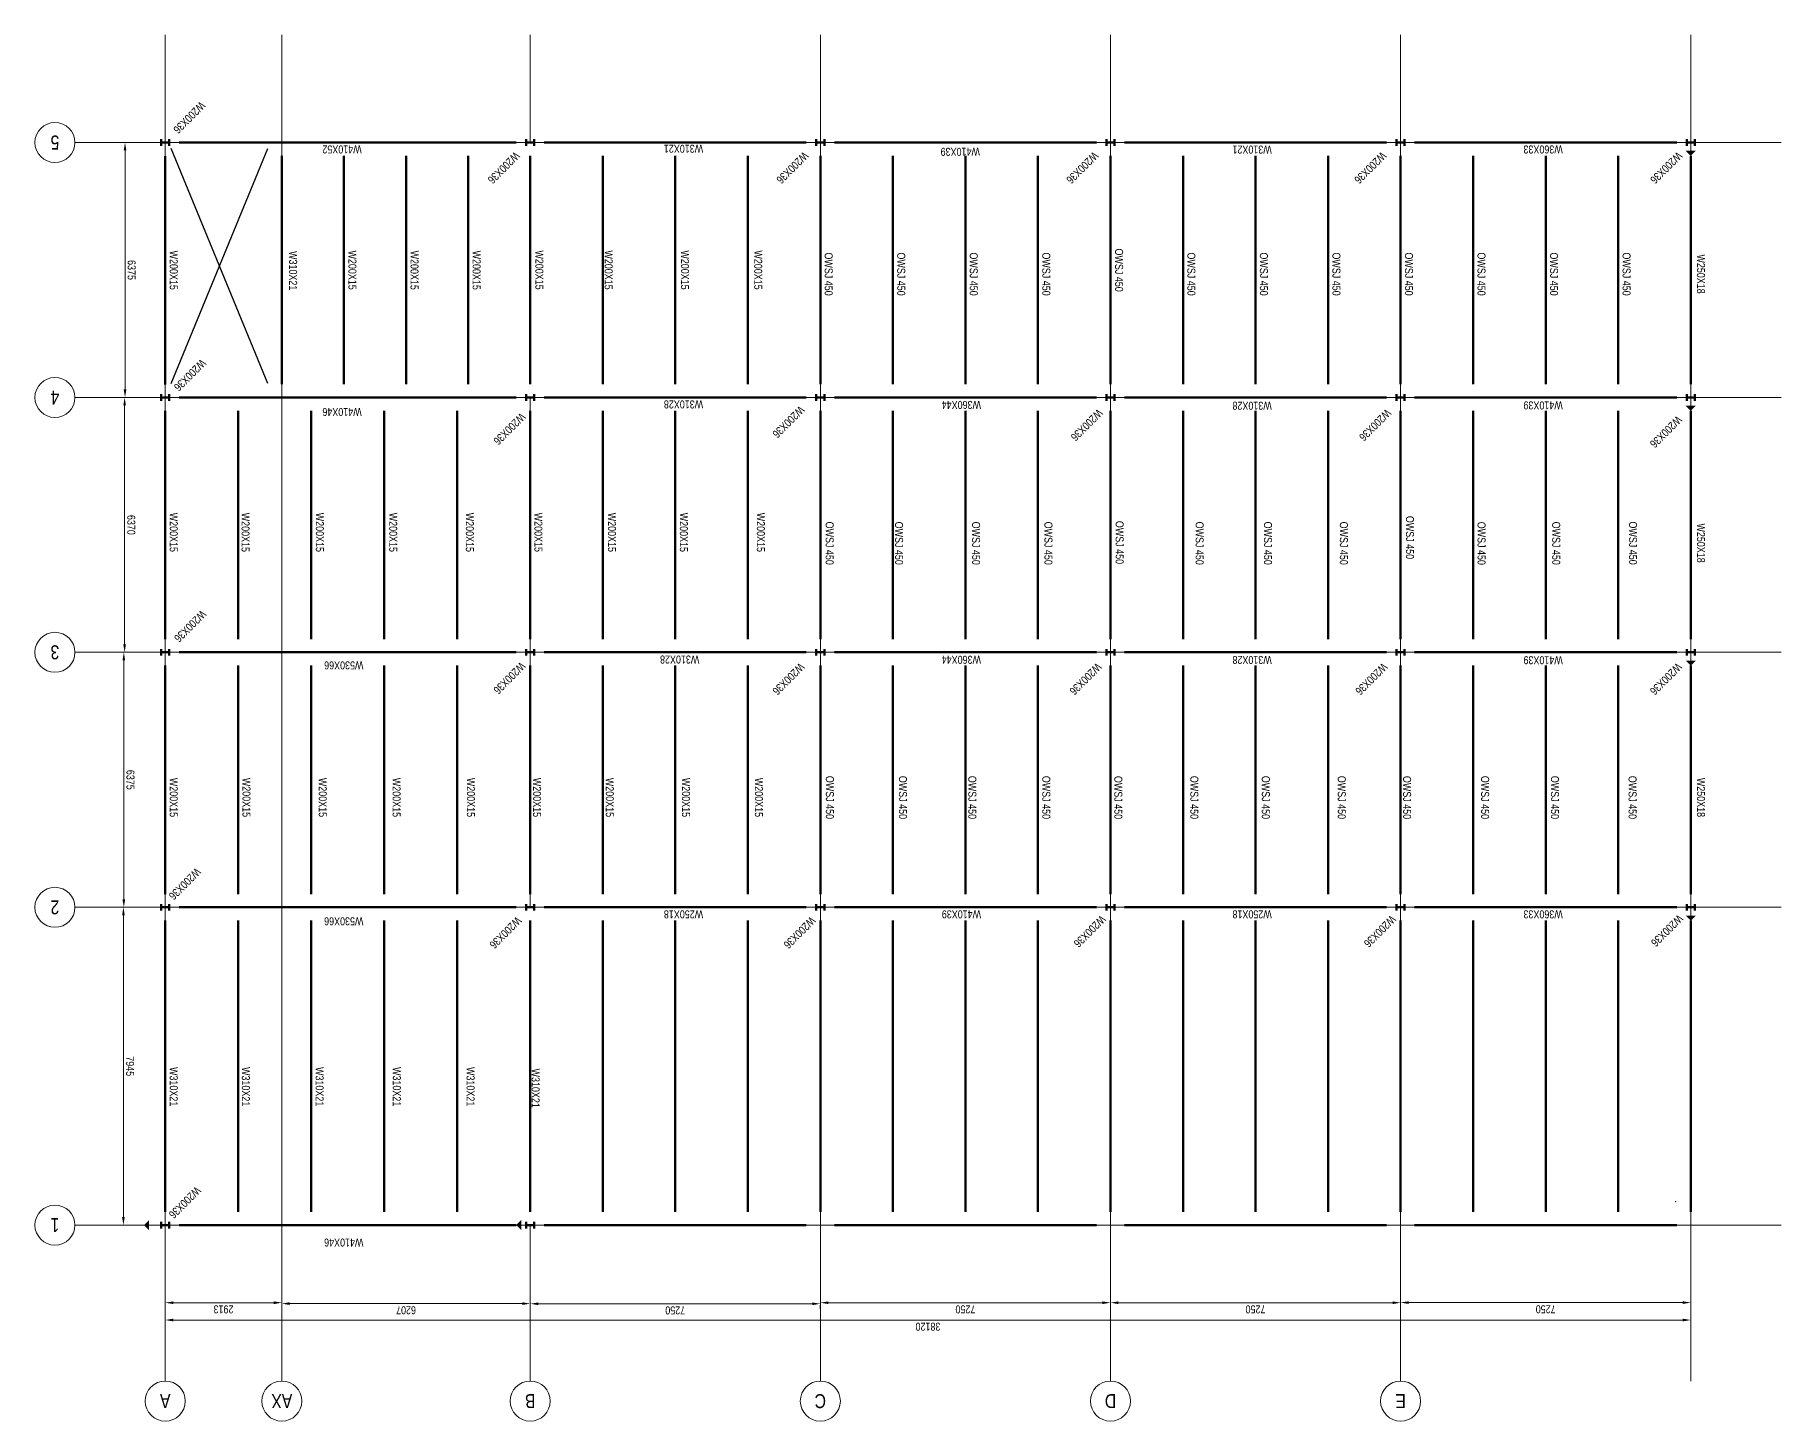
# Model space of a CAD drawing. Header units: millimetres. Extents: x -31954 to 493870, y 99509 to 604061.
# Drawn here: x 27869 to 71503, y 192962 to 227616 of the extents above; entities that cross this region are included whole.
import ezdxf
from ezdxf.enums import TextEntityAlignment as Align

# ---------------------------------------------------------------- set-up
doc = ezdxf.new("R2010")
doc.units = ezdxf.units.MM
doc.header["$LTSCALE"] = 10
doc.header["$PDMODE"] = 3
doc.header["$PDSIZE"] = 25
doc.linetypes.add('Center', pattern=[2, 1.25, -0.25, 0.25, -0.25])
for name, color, linetype, lineweight in [('A-ANNOTATIONS', 1, 'Continuous', 9), ('A-DETL-MLIN', 3, 'Continuous', 25), ('S-ANNOTATIONS', 1, 'Continuous', 9), ('S-BEAM-STEEL-PLAN', 4, 'Continuous', 50), ('S-COLUMN-STEEL-PLAN', 4, 'Continuous', 50), ('S-GRID', 6, 'Center', 9)]:
    doc.layers.add(name, color=color, linetype=linetype, lineweight=lineweight)
doc.styles.add('001 Title Text', font='arial.ttf', dxfattribs={"width": 0.8, "height": 3.5})
doc.styles.add('AnnoText', font='arial.ttf', dxfattribs={"width": 0.8, "height": 2})
doc.dimstyles.new('DIM ANNO-LR', dxfattribs={"dimscale": 100, "dimtxt": 2, "dimasz": 2, "dimexe": 1.25, "dimexo": 0.625, "dimtad": 1, "dimdec": 0, "dimzin": 9, "dimdsep": 46, "dimtxsty": 'AnnoText', "dimcen": 2.5, "dimclrd": 256, "dimclre": 256, "dimclrt": 256, "dimadec": 0, "dimazin": 0, "dimtfac": 1, "dimtdec": 0, "dimtix": 1, "dimtmove": 2, "dimatfit": 3, "dimfxl": 1, "dimlwd": -1, "dimlwe": -1, "dimarcsym": 0})

# ---------------------------------------------------------------- blocks, each defined once
blk = doc.blocks.new('*U348')
at = {"layer": 'S-GRID', "linetype": 'Continuous'}
blk.add_circle((0, 5), 5, dxfattribs=at)
at = {"layer": 'S-GRID', "style": '001 Title Text', "width": 0.8}
blk.add_attdef('GRID', text='', height=3.5, dxfattribs=at).set_placement((0, 5), align=Align.MIDDLE_CENTER)
blk = doc.blocks.new('*D514')
at = {"layer": 'A-ANNOTATIONS', "transparency": 16777216}
for p, q in [((126063, 413393), (126063, 415828)), ((126263, 415703), (163983, 415703)), ((164183, 413393), (164183, 415828))]:
    blk.add_line(p, q, dxfattribs=at)
for points in [[(126263, 415737), (126263, 415670), (126063, 415703)], [(163983, 415737), (163983, 415670), (164183, 415703)]]:
    blk.add_solid(points, dxfattribs=at)
at = {"layer": 'Defpoints', "color": 0, "transparency": 16777216}
for p in [(164183, 415703), (126063, 413330), (164183, 413330)]:
    blk.add_point(p, dxfattribs=at)
at = {"layer": 'A-ANNOTATIONS', "transparency": 16777216, "insert": (145123, 415868), "char_height": 200, "attachment_point": 5, "style": 'AnnoText'}
blk.add_mtext('38120', dxfattribs=at)
blk = doc.blocks.new('*D515')
at = {"layer": 'A-ANNOTATIONS', "transparency": 16777216}
for p, q in [((164775, 413330), (165353, 413330)), ((165228, 413130), (165228, 405585)), ((164775, 405385), (165353, 405385))]:
    blk.add_line(p, q, dxfattribs=at)
for points in [[(165194, 413130), (165261, 413130), (165228, 413330)], [(165194, 405585), (165261, 405585), (165228, 405385)]]:
    blk.add_solid(points, dxfattribs=at)
at = {"layer": 'Defpoints', "color": 0, "transparency": 16777216}
for p in [(164712, 413330), (164712, 405385), (165228, 405385)]:
    blk.add_point(p, dxfattribs=at)
at = {"layer": 'A-ANNOTATIONS', "transparency": 16777216, "insert": (165063, 409358), "char_height": 200, "attachment_point": 5, "rotation": 90, "style": 'AnnoText'}
blk.add_mtext('7945', dxfattribs=at)
blk = doc.blocks.new('*D516')
at = {"layer": 'A-ANNOTATIONS', "transparency": 16777216}
for p, q in [((164775, 405385), (165342, 405385)), ((165217, 405185), (165217, 399210)), ((164775, 399010), (165342, 399010))]:
    blk.add_line(p, q, dxfattribs=at)
for points in [[(165184, 405185), (165251, 405185), (165217, 405385)], [(165184, 399210), (165251, 399210), (165217, 399010)]]:
    blk.add_solid(points, dxfattribs=at)
at = {"layer": 'Defpoints', "color": 0, "transparency": 16777216}
for p in [(164712, 405385), (164712, 399010), (165217, 399010)]:
    blk.add_point(p, dxfattribs=at)
at = {"layer": 'A-ANNOTATIONS', "transparency": 16777216, "insert": (165053, 402198), "char_height": 200, "attachment_point": 5, "rotation": 90, "style": 'AnnoText'}
blk.add_mtext('6375', dxfattribs=at)
blk = doc.blocks.new('*D517')
at = {"layer": 'A-ANNOTATIONS', "transparency": 16777216}
for p, q in [((164775, 399010), (165323, 399010)), ((165198, 398810), (165198, 392840)), ((164775, 392640), (165323, 392640))]:
    blk.add_line(p, q, dxfattribs=at)
for points in [[(165164, 398810), (165231, 398810), (165198, 399010)], [(165164, 392840), (165231, 392840), (165198, 392640)]]:
    blk.add_solid(points, dxfattribs=at)
at = {"layer": 'Defpoints', "color": 0, "transparency": 16777216}
for p in [(164712, 399010), (164712, 392640), (165198, 392640)]:
    blk.add_point(p, dxfattribs=at)
at = {"layer": 'A-ANNOTATIONS', "transparency": 16777216, "insert": (165033, 395825), "char_height": 200, "attachment_point": 5, "rotation": 90, "style": 'AnnoText'}
blk.add_mtext('6370', dxfattribs=at)
blk = doc.blocks.new('*D518')
at = {"layer": 'A-ANNOTATIONS', "transparency": 16777216}
for p, q in [((164775, 392640), (165313, 392640)), ((165188, 392440), (165188, 386465)), ((164775, 386265), (165313, 386265))]:
    blk.add_line(p, q, dxfattribs=at)
for points in [[(165155, 392440), (165221, 392440), (165188, 392640)], [(165155, 386465), (165221, 386465), (165188, 386265)]]:
    blk.add_solid(points, dxfattribs=at)
at = {"layer": 'Defpoints', "color": 0, "transparency": 16777216}
for p in [(164712, 392640), (164712, 386265), (165188, 386265)]:
    blk.add_point(p, dxfattribs=at)
at = {"layer": 'A-ANNOTATIONS', "transparency": 16777216, "insert": (165023, 389453), "char_height": 200, "attachment_point": 5, "rotation": 90, "style": 'AnnoText'}
blk.add_mtext('6375', dxfattribs=at)
blk = doc.blocks.new('*D519')
at = {"layer": 'A-ANNOTATIONS', "transparency": 16777216}
for p, q in [((147813, 415346), (147813, 415422)), ((155063, 415346), (155063, 415422)), ((148013, 415297), (154863, 415297))]:
    blk.add_line(p, q, dxfattribs=at)
for points in [[(148013, 415330), (148013, 415264), (147813, 415297)], [(154863, 415330), (154863, 415264), (155063, 415297)]]:
    blk.add_solid(points, dxfattribs=at)
at = {"layer": 'Defpoints', "color": 0, "transparency": 16777216}
for p in [(147813, 415284), (155063, 415297), (155063, 415284)]:
    blk.add_point(p, dxfattribs=at)
at = {"layer": 'A-ANNOTATIONS', "transparency": 16777216, "insert": (151438, 415461), "char_height": 200, "attachment_point": 5, "style": 'AnnoText'}
blk.add_mtext('7250', dxfattribs=at)
blk = doc.blocks.new('*D520')
at = {"layer": 'A-ANNOTATIONS', "transparency": 16777216}
for p, q in [((155063, 415234), (155063, 415168)), ((155263, 415293), (161070, 415293)), ((161270, 415234), (161270, 415168))]:
    blk.add_line(p, q, dxfattribs=at)
for points in [[(155263, 415326), (155263, 415259), (155063, 415293)], [(161070, 415326), (161070, 415259), (161270, 415293)]]:
    blk.add_solid(points, dxfattribs=at)
at = {"layer": 'Defpoints', "color": 0, "transparency": 16777216}
for p in [(155063, 415297), (161270, 415297), (161270, 415293)]:
    blk.add_point(p, dxfattribs=at)
at = {"layer": 'A-ANNOTATIONS', "transparency": 16777216, "insert": (158166, 415457), "char_height": 200, "attachment_point": 5, "style": 'AnnoText'}
blk.add_mtext('6207', dxfattribs=at)
blk = doc.blocks.new('*D521')
at = {"layer": 'A-ANNOTATIONS', "transparency": 16777216}
for p, q in [((161270, 415230), (161270, 415145)), ((161470, 415270), (163983, 415270)), ((164183, 415230), (164183, 415145))]:
    blk.add_line(p, q, dxfattribs=at)
for points in [[(161470, 415304), (161470, 415237), (161270, 415270)], [(163983, 415304), (163983, 415237), (164183, 415270)]]:
    blk.add_solid(points, dxfattribs=at)
at = {"layer": 'Defpoints', "color": 0, "transparency": 16777216}
for p in [(161270, 415293), (164183, 415293), (164183, 415270)]:
    blk.add_point(p, dxfattribs=at)
at = {"layer": 'A-ANNOTATIONS', "transparency": 16777216, "insert": (162726, 415435), "char_height": 200, "attachment_point": 5, "style": 'AnnoText'}
blk.add_mtext('2913', dxfattribs=at)
blk = doc.blocks.new('*D522')
at = {"layer": 'A-ANNOTATIONS', "transparency": 16777216}
for p, q in [((140563, 415333), (140563, 415395)), ((147813, 415333), (147813, 415395)), ((147613, 415270), (140763, 415270))]:
    blk.add_line(p, q, dxfattribs=at)
for points in [[(140763, 415304), (140763, 415237), (140563, 415270)], [(147613, 415304), (147613, 415237), (147813, 415270)]]:
    blk.add_solid(points, dxfattribs=at)
at = {"layer": 'Defpoints', "color": 0, "transparency": 16777216}
for p in [(140563, 415270), (140563, 415270), (147813, 415270)]:
    blk.add_point(p, dxfattribs=at)
at = {"layer": 'A-ANNOTATIONS', "transparency": 16777216, "insert": (144188, 415435), "char_height": 200, "attachment_point": 5, "style": 'AnnoText'}
blk.add_mtext('7250', dxfattribs=at)
blk = doc.blocks.new('*D523')
at = {"layer": 'A-ANNOTATIONS', "transparency": 16777216}
for p, q in [((133313, 415333), (133313, 415395)), ((140563, 415333), (140563, 415395)), ((140363, 415270), (133513, 415270))]:
    blk.add_line(p, q, dxfattribs=at)
for points in [[(133513, 415304), (133513, 415237), (133313, 415270)], [(140363, 415304), (140363, 415237), (140563, 415270)]]:
    blk.add_solid(points, dxfattribs=at)
at = {"layer": 'Defpoints', "color": 0, "transparency": 16777216}
for p in [(133313, 415270), (133313, 415270), (140563, 415270)]:
    blk.add_point(p, dxfattribs=at)
at = {"layer": 'A-ANNOTATIONS', "transparency": 16777216, "insert": (136938, 415435), "char_height": 200, "attachment_point": 5, "style": 'AnnoText'}
blk.add_mtext('7250', dxfattribs=at)
blk = doc.blocks.new('*D524')
at = {"layer": 'A-ANNOTATIONS', "transparency": 16777216}
for p, q in [((126063, 415306), (126063, 415392)), ((133113, 415267), (126263, 415267)), ((133313, 415306), (133313, 415392))]:
    blk.add_line(p, q, dxfattribs=at)
for points in [[(126263, 415300), (126263, 415234), (126063, 415267)], [(133113, 415300), (133113, 415234), (133313, 415267)]]:
    blk.add_solid(points, dxfattribs=at)
at = {"layer": 'Defpoints', "color": 0, "transparency": 16777216}
for p in [(126063, 415267), (126063, 415244), (133313, 415244)]:
    blk.add_point(p, dxfattribs=at)
at = {"layer": 'A-ANNOTATIONS', "transparency": 16777216, "insert": (129688, 415432), "char_height": 200, "attachment_point": 5, "style": 'AnnoText'}
blk.add_mtext('7250', dxfattribs=at)
blk = doc.blocks.new('*U360')
at = {"layer": 'S-GRID', "linetype": 'Continuous'}
blk.add_circle((5, 0), 5, dxfattribs=at)
at = {"layer": 'S-GRID', "style": '001 Title Text', "width": 0.8}
blk.add_attdef('GRID', text='', height=3.5, dxfattribs=at).set_placement((5, 0), align=Align.MIDDLE_CENTER)
blk = doc.blocks.new('LR_COL')
at = {"layer": 'S-COLUMN-STEEL-PLAN', "lineweight": 70}
for p, q in [((-1.005, 0.825), (-1.005, -0.825)), ((1.005, 0), (-1.005, 0)), ((1.005, 0.825), (1.005, -0.825))]:
    blk.add_line(p, q, dxfattribs=at)
blk = doc.blocks.new('A$C79372ebe')
at = {"layer": 'S-BEAM-STEEL-PLAN', "lineweight": 70}
for points in [[(11100.5, 11257.5), (11100.5, 11007.5), (11225.5, 11132.5)], [(20399.4, 11257.5), (20399.4, 11007.5), (20524.4, 11132.5)], [(-18250, 3395.5), (-18000, 3395.5), (-18125, 3520.5)], [(-18250, -2980), (-18000, -2980), (-18125, -2855)], [(-18250, -9350), (-18000, -9350), (-18125, -9225)], [(-18250, -15724.5), (-18000, -15724.5), (-18125, -15599.5)]]:
    blk.add_hatch(color=256, dxfattribs=at).paths.add_polyline_path(points, flags=0)
at = {"layer": 'A-DETL-MLIN'}
for p, q in [((19845.5, -9911.5), (17432.3, -15786.5)), ((17432.3, -9911.5), (19845.5, -15786.5))]:
    blk.add_line(p, q, dxfattribs=at)
at = {"layer": 'S-COLUMN-STEEL-PLAN'}
for p, q in [((-17774.5, 11132.5), (-11225.5, 11132.5)), ((-10524.5, 11132.5), (-3975.5, 11132.5)), ((-3274.5, 11132.5), (3274.5, 11132.5)), ((3975.5, 11132.5), (10524.5, 11132.5)), ((10875, 11132.5), (10975.5, 11132.5)), ((11227.5, 11132.5), (19644.5, 11132.5)), ((19894.5, 11132.5), (19995, 11132.5)), ((-18125, 10800), (-18125, 3520.5)), ((-16312.5, 10800), (-16312.5, 3520.5)), ((-14500, 10800), (-14500, 3520.5)), ((-12687.5, 10800), (-12687.5, 3520.5)), ((-10875, 10800), (-10875, 3520.5)), ((-9062.5, 10800), (-9062.5, 3520.5)), ((-7250, 10800), (-7250, 3520.5)), ((-5437.5, 10800), (-5437.5, 3520.5)), ((-3625, 10800), (-3625, 3520.5)), ((-1812.5, 10800), (-1812.5, 3520.5)), ((0, 10800), (0, 3520.5)), ((1812.5, 10800), (1812.5, 3520.5)), ((3625, 10800), (3625, 3520.5)), ((5437.5, 10800), (5437.5, 3520.5)), ((7250, 10800), (7250, 3520.5)), ((9062.5, 10800), (9062.5, 3520.5)), ((10875, 10800), (10875, 3520.5)), ((12699, 10800), (12699, 3520.5)), ((14523, 10800), (14523, 3520.5)), ((16347, 10800), (16347, 3520.5)), ((18171, 10800), (18171, 3520.5)), ((19995, 10800), (19995, 3520)), ((-17774.5, 3187.5), (-11225.5, 3187.5)), ((-10524.5, 3187.5), (-3975.5, 3187.5)), ((-3274.5, 3187.5), (3274.5, 3187.5)), ((3975.5, 3187.5), (10524.5, 3187.5)), ((10774.5, 3187.5), (10975.5, 3187.5)), ((11227.5, 3187.5), (19644.5, 3187.5)), ((19894.5, 3187.5), (19995, 3187.5)), ((-18125, 2855), (-18125, -2855)), ((-16312.5, 2855), (-16312.5, -2855)), ((-14500, 2855), (-14500, -2855)), ((-12687.5, 2855), (-12687.5, -2855)), ((-10875, 2855), (-10875, -2855)), ((-9062.5, 2855), (-9062.5, -2855)), ((-7250, 2855), (-7250, -2855)), ((-5437.5, 2855), (-5437.5, -2855)), ((-3625, 2855), (-3625, -2855)), ((-1812.5, 2855), (-1812.5, -2855)), ((0, 2855), (0, -2855)), ((1812.5, 2855), (1812.5, -2855)), ((3625, 2855), (3625, -2855)), ((5437.5, 2855), (5437.5, -2855)), ((7250, 2855), (7250, -2855)), ((9062.5, 2855), (9062.5, -2855)), ((10875, -2855), (10875, 2855)), ((10875, 2855), (10875, -2855)), ((12699, 2855), (12699, -2855)), ((14523, 2855), (14523, -2855)), ((16347, 2855), (16347, -2855)), ((18171, 2855), (18171, -2855)), ((19995, -2855), (19995, 2855)), ((-17774.5, -3187.5), (-11225.5, -3187.5)), ((-10524.5, -3187.5), (-3975.5, -3187.5)), ((-3274.5, -3187.5), (3274.5, -3187.5)), ((3975.5, -3187.5), (10524.5, -3187.5)), ((5437.5, -3185), (5437.5, -3187.5)), ((7250, -3185), (7250, -3187.5)), ((9062.5, -3185), (9062.5, -3187.5)), ((11227.5, -3187.5), (19644.5, -3187.5)), ((-18125, -3520), (-18125, -9225)), ((-16312.5, -3520), (-16312.5, -9225)), ((-14500, -3520), (-14500, -9225)), ((-12687.5, -3520), (-12687.5, -9225)), ((-10875, -9225), (-10875, -3520)), ((-9062.5, -3520), (-9062.5, -9225)), ((-7250, -3520), (-7250, -9225)), ((-5437.5, -3520), (-5437.5, -9225)), ((-3625, -9225), (-3625, -3520)), ((-1812.5, -3520), (-1812.5, -9225)), ((0, -3520), (0, -9225)), ((1812.5, -3520), (1812.5, -9225)), ((3625, -9225), (3625, -3520)), ((5437.5, -3520), (5437.5, -9225)), ((7250, -3520), (7250, -9225)), ((9062.5, -3520), (9062.5, -9225)), ((10875, -9225), (10875, -3520)), ((12699, -9225), (12699, -3520)), ((14523, -9225), (14523, -3520)), ((16347, -9225), (16347, -3520)), ((18171, -9225), (18171, -3520)), ((19995, -9225), (19995, -3520)), ((-17774.5, -9557.5), (-11225.5, -9557.5)), ((-10524.5, -9557.5), (-3975.5, -9557.5)), ((-3274.5, -9557.5), (3274.5, -9557.5)), ((3975.5, -9557.5), (10524.5, -9557.5)), ((10875, -9557.5), (10975.5, -9557.5)), ((11225.5, -9557.5), (19644.5, -9557.5)), ((19894.5, -9557.5), (19995, -9557.5)), ((-18125, -9890), (-18125, -15599.5)), ((-16312.5, -9890), (-16312.5, -15599.5)), ((-14500, -9890), (-14500, -15599.5)), ((-12687.5, -9890), (-12687.5, -15599.5)), ((-10875, -9890), (-10875, -15599.5)), ((-9062.5, -9890), (-9062.5, -15599.5)), ((-7250, -9890), (-7250, -15599.5)), ((-5437.5, -9890), (-5437.5, -15599.5)), ((-3625, -9890), (-3625, -15599.5)), ((-1812.5, -9890), (-1812.5, -15599.5)), ((0, -9890), (0, -15599.5)), ((1812.5, -9890), (1812.5, -15599.5)), ((3625, -9890), (3625, -15599.5)), ((5437.5, -9890), (5437.5, -15599.5)), ((7250, -9890), (7250, -15599.5)), ((9062.5, -9890), (9062.5, -15599.5)), ((10875, -9890), (10875, -15599.5)), ((12426.7, -9889.1), (12426.7, -15598.6)), ((13978.4, -9888.1), (13978.4, -15597.6)), ((15530.1, -9887.2), (15530.1, -15596.7)), ((17081.8, -9890), (17081.8, -15600)), ((19995, -9884.4), (19995, -15593.9)), ((-17774.5, -15932.5), (-11225.5, -15932.5)), ((-10524.5, -15932.5), (-3975.5, -15932.5)), ((-3274.5, -15932.5), (3274.5, -15932.5)), ((3975.5, -15932.5), (10524.5, -15932.5)), ((11225.5, -15932.5), (19644.5, -15932.5))]:
    blk.add_line(p, q, dxfattribs=at)
at = {"layer": 'S-GRID'}
for p, q in [((-18125, -18622.5), (-18125, 15031.7)), ((-10875, -18622.5), (-10875, 15031.7)), ((-3625, -18622.5), (-3625, 15031.7)), ((3625, -18622.5), (3625, 15031.7)), ((10875, 11132.5), (10875, 15031.7)), ((17081.8, -15932.5), (17081.8, 15031.7)), ((19995, -15932.5), (19995, 15031.7)), ((-20382.5, 11132.5), (19995, 11132.5)), ((11225.5, 11132.5), (19644.5, 11132.5)), ((19894.5, 11132.5), (22251.4, 11132.5)), ((10875, 3520.5), (10875, 10800)), ((19995, 3520), (19995, 10800)), ((-20382.5, 3187.5), (19995, 3187.5)), ((10875, -9557.5), (10875, 3187.5)), ((11227.5, 3187.5), (19644.5, 3187.5)), ((19855.5, 3187.5), (22251.4, 3187.5)), ((19995, 3187.5), (19995, 3327)), ((19995, -2855), (19995, 2855)), ((-20382.5, -3187.5), (22251.4, -3187.5)), ((19995, -18622.5), (19995, -3187.5)), ((-20382.5, -9557.5), (21009.7, -9557.5)), ((11225.5, -9557.5), (16731.3, -9557.5)), ((17081.8, -9557.5), (22251.4, -9557.5)), ((-10875, -15599.5), (-10875, -9890)), ((-3625, -15599.5), (-3625, -9890)), ((3625, -15599.5), (3625, -9890)), ((10875, -15599.5), (10875, -9890)), ((17081.8, -15600), (17081.8, -9890)), ((-20382.5, -15932.5), (19995, -15932.5)), ((10875, -18622.5), (10875, -15932.5)), ((11227.5, -15932.5), (16731.3, -15932.5)), ((17081.8, -15932.5), (22251.4, -15932.5)), ((17081.8, -18622.5), (17081.8, -15932.5))]:
    blk.add_line(p, q, dxfattribs=at)
at = {"layer": 'S-GRID', "xscale": 100, "yscale": 100, "zscale": 100}
for name, p, values in [('*U348', (-10875, 15031.7), {'GRID': 'E'}), ('*U348', (-3625, 15031.7), {'GRID': 'D'}), ('*U348', (3625, 15031.7), {'GRID': 'C'}), ('*U348', (10875, 15031.7), {'GRID': 'B'}), ('*U348', (17081.8, 15031.7), {'GRID': 'AX'}), ('*U348', (19995, 15031.7), {'GRID': 'A'}), ('*U360', (22251.4, 11132.5), {'GRID': '1'}), ('*U360', (22251.4, 3187.5), {'GRID': '2'}), ('*U360', (22251.4, -3187.5), {'GRID': '3'}), ('*U360', (22251.4, -9557.5), {'GRID': '4'}), ('*U360', (22251.4, -15932.5), {'GRID': '5'})]:
    blk.add_blockref(name, p, dxfattribs=at).add_auto_attribs(values)
for p in [(10875, 11132.5), (19995, 11132.5), (-18125, 3187.5), (-10875, 3187.5), (-3625, 3187.5), (3625, 3187.5), (10875, 3187.5), (19995, 3187.5), (-18125, -3187.5), (-10875, -3187.5), (-3625, -3187.5), (3625, -3187.5), (10875, -3187.5), (19995, -3187.5), (-18125, -9557.5), (-10875, -9557.5), (-3625, -9557.5), (3625, -9557.5), (10875, -9557.5), (19995, -9557.5), (-18125, -15932.5), (-10875, -15932.5), (-3625, -15932.5), (3625, -15932.5), (10875, -15932.5), (19995, -15932.5)]:
    blk.add_blockref('LR_COL', p, dxfattribs=at)
at = {"layer": 'S-GRID'}
blk.add_blockref('*U348', (-17747.6, 10537.9), dxfattribs=at).add_auto_attribs({'GRID': 'F'})
at = {"layer": 'S-ANNOTATIONS', "char_height": 200, "width": 2156.4, "attachment_point": 2, "line_spacing_factor": 0.938532, "style": 'AnnoText'}
for s, insert in [('W410X46', (15533.1, 11667.8)), ('W530X66', (15533.1, 3636.9)), ('W360X33', (-14436.7, 3462.5)), ('W250X18', (-7164.4, 3462.5)), ('W410X39', (98.5, 3462.5)), ('W250X18', (7043.9, 3462.5)), ('W410X39', (-14436.7, -2890)), ('W310X28', (-7164.4, -2897)), ('W360X44', (100.9, -2900.4)), ('W310X28', (7139.6, -2906.9)), ('W530X66', (15533.1, -2760.9)), ('W410X46', (15577.3, -9095.2)), ('W410X39', (-14436.7, -9260.2)), ('W310X28', (-7164.4, -9251.7)), ('W360X44', (100.9, -9272.3)), ('W310X28', (7043.9, -9284.5)), ('W360X33', (-14436.7, -15658.3)), ('W310X21', (-7164.4, -15655.6)), ('W410X39', (127.8, -15599.5)), ('W310X21', (7043.9, -15677)), ('W410X52', (15577.3, -15659.7))]:
    blk.add_mtext(s, dxfattribs=dict(at, insert=insert))
at = {"layer": 'S-ANNOTATIONS', "char_height": 200, "width": 2156.4, "line_spacing_factor": 0.938532, "style": 'AnnoText'}
for s, insert, attachment_point, rotation in [('\\fArial|b0|i0|c0|p34|;W200X36', (19087.7, 10292.5), 1, 45), ('\\fArial|b0|i0|c0|p34|;W310X21', (10639.3, 7709.5), 2, 90), ('\\fArial|b0|i0|c0|p34|;W310X21', (12265, 7671.1), 2, 90), ('\\fArial|b0|i0|c0|p34|;W310X21', (14107.8, 7671.1), 2, 90), ('\\fArial|b0|i0|c0|p34|;W310X21', (16037.6, 7671.1), 2, 90), ('\\fArial|b0|i0|c0|p34|;W310X21', (17880.5, 7671.1), 2, 90), ('\\fArial|b0|i0|c0|p34|;W310X21', (19682.1, 7671.1), 2, 90), ('\\fArial|b0|i0|c0|p34|;W200X36', (-17949.9, 3494.7), 1, 45), ('\\fArial|b0|i0|c0|p34|;W200X36', (-10774.5, 3513), 1, 45), ('\\fArial|b0|i0|c0|p34|;W200X36', (-3524.5, 3513), 1, 45), ('\\fArial|b0|i0|c0|p34|;W200X36', (3725.5, 3546.2), 1, 45), ('\\fArial|b0|i0|c0|p34|;W200X36', (11075, 3546.2), 1, 45), ('\\fArial|b0|i0|c0|p34|;W200X36', (19088.3, 2326), 1, 45), ('W250X18', (-18481.6, 441), 2, 90), ('OWSJ 450', (-16771.9, 441), 2, 90), ('OWSJ 450', (-14832, 441), 2, 90), ('OWSJ 450', (-13086.4, 441), 2, 90), ('OWSJ 450', (-11137, 443.1), 2, 90), ('OWSJ 450', (-9505, 441), 2, 90), ('OWSJ 450', (-7607.1, 441), 2, 90), ('OWSJ 450', (-5820.4, 441), 2, 90), ('OWSJ 450', (-3921, 443.1), 2, 90), ('OWSJ 450', (-2121.4, 441), 2, 90), ('OWSJ 450', (-273.1, 441), 2, 90), ('OWSJ 450', (1460.3, 441), 2, 90), ('OWSJ 450', (3287.6, 441), 2, 90), ('\\fArial|b0|i0|c0|p34|;W200X15', (5059.4, 441), 2, 90), ('\\fArial|b0|i0|c0|p34|;W200X15', (6880.9, 441), 2, 90), ('\\fArial|b0|i0|c0|p34|;W200X15', (8785.7, 441), 2, 90), ('\\fArial|b0|i0|c0|p34|;W200X15', (10603.6, 441), 2, 90), ('\\fArial|b0|i0|c0|p34|;W200X15', (12256, 441), 2, 90), ('\\fArial|b0|i0|c0|p34|;W200X15', (14113.7, 441), 2, 90), ('\\fArial|b0|i0|c0|p34|;W200X15', (15959.3, 441), 2, 90), ('\\fArial|b0|i0|c0|p34|;W200X15', (17865.2, 441), 2, 90), ('\\fArial|b0|i0|c0|p34|;W200X15', (19682.1, 441), 2, 90), ('\\fArial|b0|i0|c0|p34|;W200X36', (-17922.9, -2796.5), 1, 45), ('\\fArial|b0|i0|c0|p34|;W200X36', (-10562.8, -2796.5), 1, 45), ('\\fArial|b0|i0|c0|p34|;W200X36', (-3419.6, -2796.5), 1, 45), ('\\fArial|b0|i0|c0|p34|;W200X36', (4002.5, -2796.5), 1, 45), ('\\fArial|b0|i0|c0|p34|;W200X36', (10975.5, -2818.3), 1, 45), ('\\fArial|b0|i0|c0|p34|;W200X36', (18954.8, -4116.3), 1, 45), ('W250X18', (-18481.6, -5918), 2, 90), ('OWSJ 450', (-16782.7, -5918), 2, 90), ('OWSJ 450', (-14863.8, -5914), 2, 90), ('OWSJ 450', (-12997.9, -5911.9), 2, 90), ('OWSJ 450', (-11209.2, -6057.9), 2, 90), ('OWSJ 450', (-9557.6, -5914), 2, 90), ('OWSJ 450', (-7660.6, -5914), 2, 90), ('OWSJ 450', (-5953.3, -5914), 2, 90), ('OWSJ 450', (-3954.7, -5933.4), 2, 90), ('OWSJ 450', (-2174.8, -5914), 2, 90), ('OWSJ 450', (-366.6, -5914), 2, 90), ('OWSJ 450', (1557.7, -5914), 2, 90), ('OWSJ 450', (3291.8, -5914), 2, 90), ('\\fArial|b0|i0|c0|p34|;W200X15', (5010.9, -6186.6), 2, 90), ('\\fArial|b0|i0|c0|p34|;W200X15', (6935, -6186.6), 2, 90), ('\\fArial|b0|i0|c0|p34|;W200X15', (8730.9, -6186.6), 2, 90), ('\\fArial|b0|i0|c0|p34|;W200X15', (10570.3, -6186.6), 2, 90), ('\\fArial|b0|i0|c0|p34|;W200X15', (12283.5, -6186.6), 2, 90), ('\\fArial|b0|i0|c0|p34|;W200X15', (14198.3, -6186.6), 2, 90), ('\\fArial|b0|i0|c0|p34|;W200X15', (16031.8, -6186.6), 2, 90), ('\\fArial|b0|i0|c0|p34|;W200X15', (17888.3, -6186.6), 2, 90), ('\\fArial|b0|i0|c0|p34|;W200X15', (19682.1, -6186.6), 2, 90), ('\\fArial|b0|i0|c0|p34|;W200X36', (-17922.9, -8974.8), 1, 45), ('\\fArial|b0|i0|c0|p34|;W200X36', (-10655.7, -9145.1), 1, 45), ('\\fArial|b0|i0|c0|p34|;W200X36', (-3450.6, -9145.1), 1, 45), ('\\fArial|b0|i0|c0|p34|;W200X36', (4002.5, -9222.5), 1, 45), ('\\fArial|b0|i0|c0|p34|;W200X36', (10975.5, -9048.3), 1, 45), ('\\fArial|b0|i0|c0|p34|;W200X36', (18959.8, -10392.6), 1, 45), ('W250X18', (-18481.6, -12643.4), 2, 90), ('OWSJ 450', (-16621.4, -12643.4), 2, 90), ('OWSJ 450', (-14808.9, -12643.8), 2, 90), ('OWSJ 450', (-12996.4, -12643.8), 2, 90), ('OWSJ 450', (-11183.9, -12643.8), 2, 90), ('OWSJ 450', (-9371.4, -12643.8), 2, 90), ('OWSJ 450', (-7558.9, -12643.4), 2, 90), ('OWSJ 450', (-5746.4, -12643.4), 2, 90), ('OWSJ 450', (-3940.4, -12742.3), 2, 90), ('OWSJ 450', (-2121.4, -12643.4), 2, 90), ('OWSJ 450', (-308.9, -12643.4), 2, 90), ('OWSJ 450', (1503.6, -12643.4), 2, 90), ('OWSJ 450', (3316.1, -12643.4), 2, 90), ('\\fArial|b0|i0|c0|p34|;W200X15', (5077.5, -12744.7), 2, 90), ('\\fArial|b0|i0|c0|p34|;W200X15', (6906.2, -12744.7), 2, 90), ('\\fArial|b0|i0|c0|p34|;W200X15', (8814.3, -12744.7), 2, 90), ('\\fArial|b0|i0|c0|p34|;W200X15', (10546.1, -12744.7), 2, 90), ('\\fArial|b0|i0|c0|p34|;W200X15', (12113.8, -12739.2), 2, 90), ('\\fArial|b0|i0|c0|p34|;W200X15', (13665.5, -12739.2), 2, 90), ('\\fArial|b0|i0|c0|p34|;W200X15', (15217.2, -12741.9), 2, 90), ('\\fArial|b0|i0|c0|p34|;W310X21', (16699.1, -12727.5), 2, 90), ('\\fArial|b0|i0|c0|p34|;W200X15', (19682.1, -12739.2), 2, 90), ('\\fArial|b0|i0|c0|p34|;W200X36', (-17930.2, -15576.2), 1, 45), ('\\fArial|b0|i0|c0|p34|;W200X36', (-10535.5, -15576.2), 1, 45), ('\\fArial|b0|i0|c0|p34|;W200X36', (-3339.9, -15576.2), 1, 45), ('\\fArial|b0|i0|c0|p34|;W200X36', (3905.1, -15576.2), 1, 45), ('\\fArial|b0|i0|c0|p34|;W200X36', (11118.6, -15576.2), 1, 45), ('\\fArial|b0|i0|c0|p34|;W200X36', (18975.2, -16831.2), 1, 45)]:
    blk.add_mtext(s, dxfattribs=dict(at, insert=insert, attachment_point=attachment_point, rotation=rotation))
at = {"layer": 'A-ANNOTATIONS'}
for base, p1, p2, picture, middle in [((19995, 13505.5), (-18125, 11132.5), (19995, 11132.5), '*D514', (935, 13670.2)), ((-18125, 13069), (-10875, 13045.8), (-18125, 13045.8), '*D524', (-14500, 13233.6)), ((-10875, 13072.5), (-3625, 13072.5), (-10875, 13072.5), '*D523', (-7250, 13237.2)), ((-3625, 13072.5), (3625, 13072.5), (-3625, 13072.5), '*D522', (0, 13237.2)), ((10875, 13098.9), (3625, 13086), (10875, 13086), '*D519', (7250, 13263.6)), ((17081.8, 13094.7), (10875, 13098.9), (17081.8, 13098.9), '*D520', (13978.4, 13259.4)), ((19995, 13072.5), (17081.8, 13094.7), (19995, 13094.7), '*D521', (18538.4, 13237.2))]:
    dim = blk.add_linear_dim(base=base, p1=p1, p2=p2, dimstyle='DIM ANNO-LR', dxfattribs=at)
    dim.commit()
    dim.dimension.update_dxf_attribs({"geometry": picture, "text_midpoint": middle, "insert": (-144187.8, -402197.9)})
for base, p1, p2, picture, middle in [((21039.9, 3187.5), (20524.4, 11132.5), (20524.4, 3187.5), '*D515', (20875.3, 7160)), ((21029.6, -3187.5), (20524.4, 3187.5), (20524.4, -3187.5), '*D516', (20864.9, 0)), ((21009.7, -9557.5), (20524.4, -3187.5), (20524.4, -9557.5), '*D517', (20845, -6372.5))]:
    dim = blk.add_linear_dim(base=base, p1=p1, p2=p2, angle=90, dimstyle='DIM ANNO-LR', dxfattribs=at)
    dim.commit()
    dim.dimension.update_dxf_attribs({"geometry": picture, "text_midpoint": middle, "insert": (-144187.8, -402197.9)})
dim = blk.add_aligned_dim(p1=(20524.4, -9557.5), p2=(20524.4, -15932.5), distance=475.9, dimstyle='DIM ANNO-LR', dxfattribs=at)
dim.commit()
dim.dimension.update_dxf_attribs({"geometry": '*D518', "text_midpoint": (20835.6, -12745), "insert": (-144187.8, -402197.9)})

msp = doc.modelspace()

# ---------------------------------------------------------------- block references
at = {"rotation": 180}
msp.add_blockref('A$C79372ebe', (51120.8, 208993.7), dxfattribs=at)

doc.saveas('drawing.dxf')
